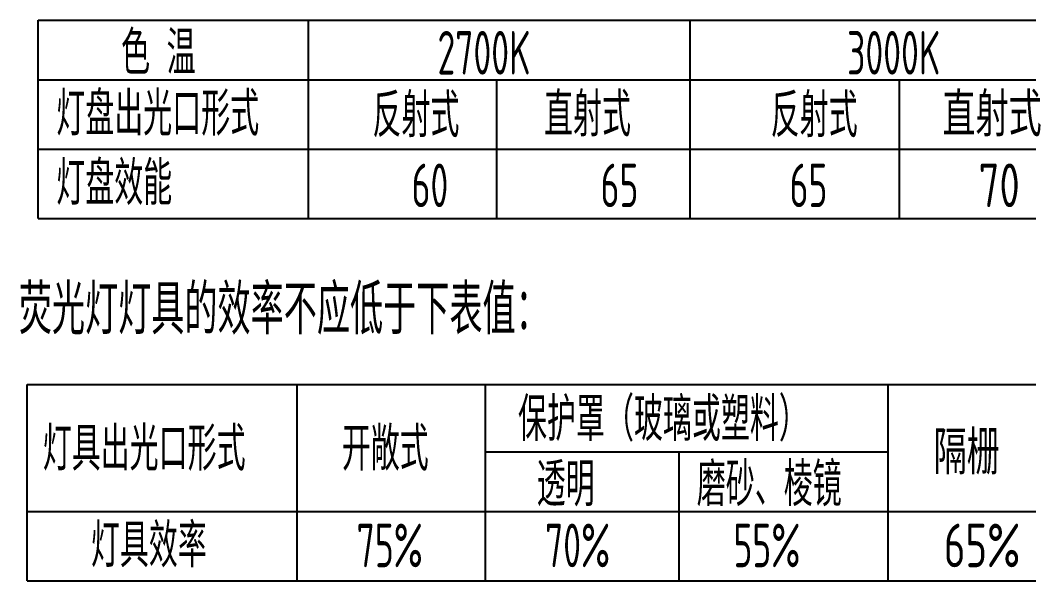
# Model space of a CAD drawing. Extents: x 1234595 to 2088511, y -80443 to 75292.
# Drawn here: x 1320473 to 1328573, y 22539 to 27042 of the extents above; entities that cross this region are included whole.
import ezdxf

# ---------------------------------------------------------------- set-up
doc = ezdxf.new("R2010")
doc.units = 0
doc.header["$LTSCALE"] = 1000
doc.header["$MEASUREMENT"] = 0
doc.layers.add('电气', color=3, linetype='CONTINUOUS')
doc.styles.add('SCEI', font='sceie.shx', dxfattribs={"width": 0.75, "bigfont": 'sceic.shx'})
doc.styles.add('sceie', font='sceie.shx', dxfattribs={"width": 0.7, "bigfont": 'sceic.shx'})

msp = doc.modelspace()

# ---------------------------------------------------------------- linework, layer by layer
at = {"layer": '电气', "color": 3}
for p, q in [((1320618.3, 25448.3), (1320618.3, 27042.1)), ((1320618.3, 27042.1), (1332086.9, 27042.1)), ((1322787.4, 25448.3), (1322787.4, 27042.1)), ((1325853.2, 25448.3), (1325853.2, 27042.1)), ((1320618.3, 26562.7), (1332086.9, 26562.7)), ((1324300.4, 25448.3), (1324300.4, 26562.7)), ((1327533.9, 25448.3), (1327533.9, 26562.7)), ((1320618.3, 26005.5), (1332086.9, 26005.5)), ((1320618.3, 25448.3), (1332086.9, 25448.3)), ((1320528.7, 24115.6), (1328962, 24115.6)), ((1320528.7, 22538.5), (1320528.7, 24115.6)), ((1322697.8, 22538.5), (1322697.8, 24115.6)), ((1324210.8, 22538.5), (1324210.8, 24115.6)), ((1327444.3, 22538.5), (1327444.3, 24115.6)), ((1324210.8, 23575.2), (1327444.3, 23575.2)), ((1325763.6, 22538.5), (1325763.6, 23575.2)), ((1320528.7, 23095.7), (1328962, 23095.7)), ((1320528.7, 22538.5), (1328962, 22538.5))]:
    msp.add_line(p, q, dxfattribs=at)

# ---------------------------------------------------------------- texts
for s, height, style, width, p in [('色 温', 350, 'sceie', 0.7, (1321283.4, 26605.2)), ('2700K', 350, 'sceie', 0.7, (1323824.1, 26605.2)), ('3000K', 350, 'sceie', 0.7, (1327113.7, 26605.2)), ('灯盘出光口形式', 350, 'sceie', 0.7, (1320762.7, 26114.9)), ('反射式', 350, 'sceie', 0.7, (1323301.7, 26102.6)), ('直射式', 350, 'sceie', 0.7, (1324679.7, 26109.1)), ('反射式', 350, 'sceie', 0.7, (1326500.1, 26102.6)), ('直射式', 350, 'SCEI', 0.8, (1327878.1, 26109.1)), ('灯盘效能', 350, 'sceie', 0.7, (1320762.7, 25557.7)), ('60', 350, 'sceie', 0.7, (1323616.5, 25540.3)), ('65', 350, 'sceie', 0.7, (1325134.1, 25540.3)), ('65', 350, 'sceie', 0.7, (1326651.8, 25540.3)), ('70', 350, 'SCEI', 0.8, (1328169.5, 25540.3)), ('荧光灯灯具的效率不应低于下表值：', 400, 'sceie', 0.7, (1320461.6, 24518.5)), ('保护罩（玻璃或塑料）', 350, 'sceie', 0.7, (1324470.6, 23661.7)), ('灯具出光口形式', 350, 'sceie', 0.7, (1320653.8, 23424)), ('开敞式', 350, 'sceie', 0.7, (1323055.1, 23424)), ('隔栅', 350, 'SCEI', 0.8, (1327807.5, 23394.2)), ('透明', 350, 'sceie', 0.7, (1324620.4, 23138.3)), ('磨砂、棱镜', 350, 'sceie', 0.7, (1325906.4, 23138.3)), ('灯具效率', 350, 'sceie', 0.7, (1321040.5, 22647.9)), ('75%', 350, 'sceie', 0.7, (1323174.6, 22647.9)), ('70%', 350, 'sceie', 0.7, (1324687.6, 22647.9)), ('55%', 350, 'sceie', 0.7, (1326200.6, 22647.9)), ('65%', 350, 'SCEI', 0.8, (1327890.8, 22647.9))]:
    msp.add_text(s, height=height, dxfattribs=dict(at, style=style, width=width)).set_placement(p)

doc.saveas('drawing.dxf')
